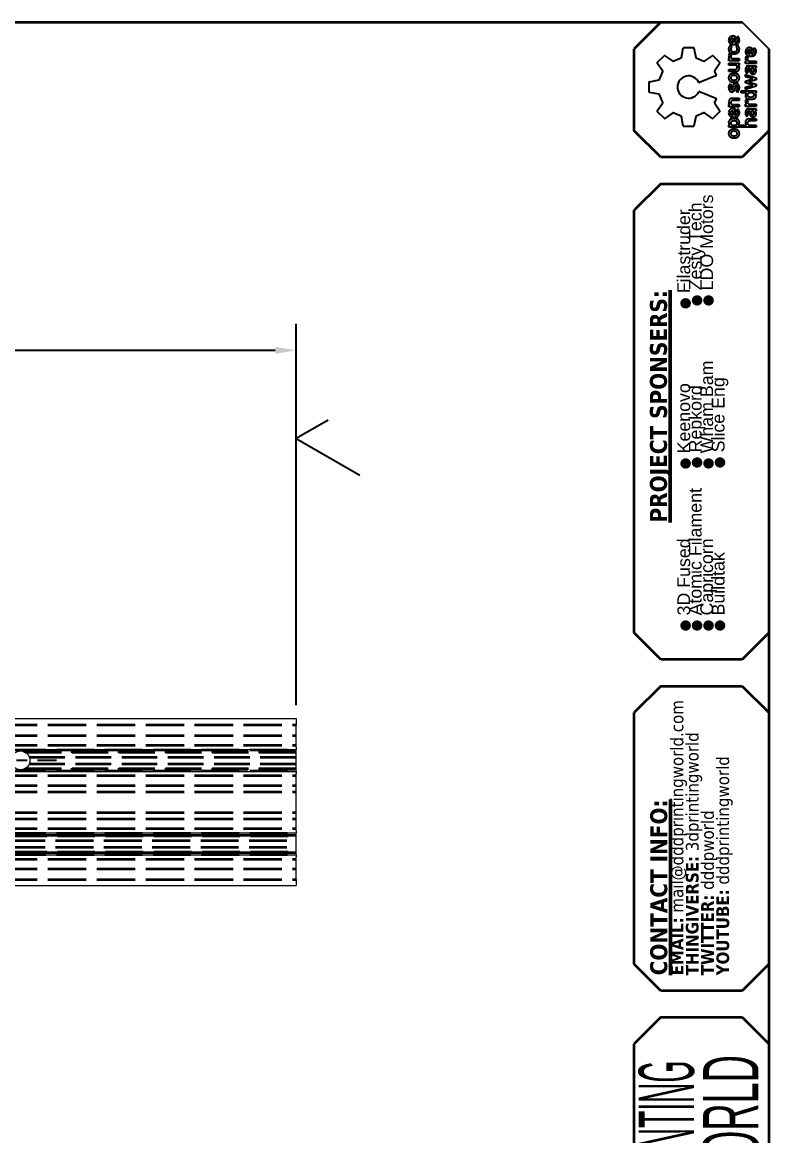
# Model space of a CAD drawing. Header units: inches. Extents: x 1 to 33.8, y 0.5 to 21.5.
# Drawn here: x 26.71 to 33.75, y 11 to 21.5 of the extents above; entities that cross this region are included whole.
import ezdxf

# ---------------------------------------------------------------- set-up
doc = ezdxf.new("R2010")
doc.units = ezdxf.units.IN
doc.header["$LTSCALE"] = 2
doc.header["$MEASUREMENT"] = 0
doc.linetypes.add('CHAIN', pattern=[0.7087, 0.4724, -0.0591, 0.1181, -0.0591])
doc.linetypes.add('DASHED', pattern=[0.2067, 0.1654, -0.0413])
doc.layers.get('0').update_dxf_attribs({"lineweight": 25})
for name, color, linetype, lineweight in [('Border (ANSI)', 7, 'Continuous', 50), ('Center Mark (ANSI)', 7, 'Continuous', 25), ('Dimension (ANSI)', 7, 'Continuous', 25), ('Sketch Geometry (ANSI)', 7, 'Continuous', 25), ('Symbol (ANSI)', 7, 'Continuous', 25), ('TITLE', 7, 'Continuous', 35), ('Title (ANSI)', 7, 'Continuous', 50), ('Visible (ANSI)', 7, 'Continuous', 18)]:
    doc.layers.add(name, color=color, linetype=linetype, lineweight=lineweight)
doc.layers.add('Hidden (ANSI)', color=9, linetype='DASHED', lineweight=35, true_color=0x808080)
doc.styles.add('Note Text (ANSI)', font='tahoma.ttf')
doc.styles.add('Text Style133', font='tahoma.ttf', dxfattribs={"width": 0.9})
doc.styles.add('Text Style260', font='tahomabd.ttf', dxfattribs={"width": 0.9})
doc.styles.add('Text Style71', font='tahoma.ttf')
doc.dimstyles.new('Default - mm [in] (ANSI)', dxfattribs={"dimscale": 2, "dimtxt": 0.1, "dimasz": 0.098425, "dimexe": 0.125, "dimexo": 0.063, "dimgap": 0.031496, "dimtad": 0, "dimtoh": 1, "dimlfac": 25.4, "dimrnd": 1e-08, "dimzin": 4, "dimdsep": 46, "dimtxsty": 'Note Text (ANSI)', "dimcen": 0.09, "dimdle": 0.393701, "dimclrd": 256, "dimclre": 256, "dimclrt": 256, "dimadec": 1, "dimazin": 1, "dimtfac": 1.2, "dimtofl": 0, "dimtmove": 0, "dimatfit": 3, "dimfxl": 0, "dimtolj": 1, "dimtzin": 4, "dimlwd": -1, "dimlwe": -1, "dimarcsym": 0})

# ---------------------------------------------------------------- blocks, each defined once
blk = doc.blocks.new('Borders B-Size')
at = {"layer": 'Border (ANSI)', "lineweight": 25}
blk.add_line((16.875, 10.625), (16.75, 10.75), dxfattribs=at)
at = {"layer": 'TITLE'}
for p, q in [((0.625, 10.75), (16.75, 10.75)), ((16.875, 10.625), (16.875, 0.375))]:
    blk.add_line(p, q, dxfattribs=at)
blk = doc.blocks.new('Title Blocks 3DPW')
at = {"layer": 'Sketch Geometry (ANSI)', "color": 7, "linetype": 'Continuous', "lineweight": 25}
for p, q in [((16.4616, 10.7218), (16.4698, 10.7218)), ((16.4616, 10.6909), (16.4616, 10.7118)), ((16.4698, 10.7218), (16.4698, 10.6909)), ((16.4772, 10.7136), (16.4834, 10.7208)), ((16.2183, 10.6206), (16.2269, 10.6652)), ((16.2293, 10.6671), (16.2747, 10.6671)), ((16.2771, 10.6652), (16.2857, 10.6206)), ((16.4492, 10.6779), (16.4558, 10.6706)), ((16.4762, 10.6706), (16.4828, 10.6779)), ((16.5406, 10.6674), (16.5488, 10.6674)), ((16.5488, 10.6674), (16.5488, 10.6365)), ((16.5562, 10.6592), (16.5624, 10.6665)), ((16.1045, 10.5966), (16.1366, 10.6287)), ((16.1397, 10.629), (16.1773, 10.6036)), ((16.1795, 10.6033), (16.2169, 10.6188)), ((16.2871, 10.6188), (16.3245, 10.6033)), ((16.3267, 10.6036), (16.3644, 10.629)), ((16.3674, 10.6287), (16.3995, 10.5966)), ((16.4412, 10.6051), (16.4412, 10.6151)), ((16.4412, 10.6151), (16.4465, 10.6151)), ((16.4908, 10.6051), (16.4412, 10.6051)), ((16.4444, 10.6385), (16.453, 10.6313)), ((16.4465, 10.6151), (16.4465, 10.6152)), ((16.461, 10.6151), (16.4908, 10.6151)), ((16.4908, 10.6151), (16.4908, 10.6051)), ((16.5234, 10.6259), (16.5321, 10.6187)), ((16.5406, 10.6365), (16.5406, 10.6575)), ((16.1297, 10.5559), (16.1042, 10.5935)), ((16.1144, 10.5163), (16.1299, 10.5537)), ((16.3742, 10.5537), (16.3812, 10.5366)), ((16.3998, 10.5935), (16.3744, 10.5559)), ((16.4412, 10.5937), (16.4908, 10.5937)), ((16.4412, 10.5838), (16.4412, 10.5937)), ((16.4708, 10.5838), (16.4412, 10.5838)), ((16.4412, 10.5541), (16.4412, 10.5641)), ((16.4412, 10.5641), (16.4708, 10.5641)), ((16.4742, 10.5541), (16.4412, 10.5541)), ((16.4856, 10.5838), (16.4856, 10.5836)), ((16.4908, 10.5838), (16.4856, 10.5838)), ((16.4908, 10.5937), (16.4908, 10.5838)), ((16.5202, 10.5924), (16.5202, 10.6024)), ((16.5202, 10.6024), (16.5255, 10.6024)), ((16.5698, 10.5924), (16.5202, 10.5924)), ((16.5255, 10.6024), (16.5255, 10.6026)), ((16.5407, 10.571), (16.5354, 10.571)), ((16.536, 10.5807), (16.57, 10.5807)), ((16.54, 10.6024), (16.5698, 10.6024)), ((16.5407, 10.5576), (16.5407, 10.571)), ((16.5489, 10.571), (16.5489, 10.5594)), ((16.5526, 10.571), (16.5489, 10.571)), ((16.57, 10.571), (16.5656, 10.571)), ((16.5656, 10.571), (16.5656, 10.5708)), ((16.5698, 10.6024), (16.5698, 10.5924)), ((16.57, 10.5807), (16.57, 10.571)), ((16.0661, 10.4585), (16.0661, 10.5039)), ((16.0681, 10.5063), (16.1126, 10.5149)), ((16.3799, 10.5334), (16.3028, 10.5019)), ((16.5202, 10.5294), (16.5202, 10.54)), ((16.5202, 10.54), (16.5698, 10.5241)), ((16.555, 10.5199), (16.5202, 10.5294)), ((16.5202, 10.5085), (16.555, 10.5197)), ((16.5202, 10.5012), (16.5202, 10.5085)), ((16.555, 10.49), (16.5202, 10.5012)), ((16.5329, 10.552), (16.5269, 10.5443)), ((16.5698, 10.5153), (16.5351, 10.5049)), ((16.5351, 10.5049), (16.5351, 10.5047)), ((16.5351, 10.5047), (16.5698, 10.4944)), ((16.555, 10.5197), (16.555, 10.5199)), ((16.5698, 10.5241), (16.5698, 10.5153)), ((16.1126, 10.4475), (16.0681, 10.4561)), ((16.3028, 10.4605), (16.3799, 10.429)), ((16.4473, 10.4967), (16.4546, 10.4906)), ((16.4607, 10.4753), (16.4613, 10.4835)), ((16.4708, 10.4819), (16.47, 10.4731)), ((16.4826, 10.4555), (16.4756, 10.4625)), ((16.5001, 10.4637), (16.5698, 10.4637)), ((16.5001, 10.4537), (16.5001, 10.4637)), ((16.5255, 10.4537), (16.5001, 10.4537)), ((16.5202, 10.4803), (16.555, 10.4898)), ((16.5698, 10.4856), (16.5202, 10.4697)), ((16.5202, 10.4697), (16.5202, 10.4803)), ((16.555, 10.4898), (16.555, 10.49)), ((16.5698, 10.4537), (16.5647, 10.4537)), ((16.5698, 10.4944), (16.5698, 10.4856)), ((16.5698, 10.4637), (16.5698, 10.4537)), ((16.1042, 10.3689), (16.1297, 10.4065)), ((16.1299, 10.4087), (16.1144, 10.4461)), ((16.3812, 10.4258), (16.3742, 10.4087)), ((16.3744, 10.4065), (16.3998, 10.3689)), ((16.4412, 10.3882), (16.4412, 10.3982)), ((16.4412, 10.3982), (16.4465, 10.3982)), ((16.4465, 10.3982), (16.4465, 10.3984)), ((16.4578, 10.4279), (16.4908, 10.4279)), ((16.4908, 10.4179), (16.4613, 10.4179)), ((16.4613, 10.3982), (16.4908, 10.3982)), ((16.4908, 10.4279), (16.4908, 10.4179)), ((16.4908, 10.3982), (16.4908, 10.3882)), ((16.5202, 10.3999), (16.5255, 10.3999)), ((16.5202, 10.3899), (16.5202, 10.3999)), ((16.5234, 10.4234), (16.5321, 10.4162)), ((16.5255, 10.3999), (16.5255, 10.4001)), ((16.54, 10.3999), (16.5698, 10.3999)), ((16.5698, 10.3999), (16.5698, 10.3899)), ((16.1366, 10.3337), (16.1045, 10.3658)), ((16.1773, 10.3588), (16.1397, 10.3334)), ((16.2169, 10.3436), (16.1795, 10.3591)), ((16.3245, 10.3591), (16.2871, 10.3436)), ((16.3644, 10.3334), (16.3267, 10.3588)), ((16.3995, 10.3658), (16.3674, 10.3337)), ((16.4908, 10.3882), (16.4412, 10.3882)), ((16.4616, 10.3795), (16.4698, 10.3795)), ((16.4616, 10.3486), (16.4616, 10.3695)), ((16.4698, 10.3795), (16.4698, 10.3486)), ((16.4772, 10.3713), (16.4834, 10.3785)), ((16.5698, 10.3899), (16.5202, 10.3899)), ((16.5329, 10.3496), (16.5269, 10.342)), ((16.5407, 10.3687), (16.5354, 10.3687)), ((16.536, 10.3784), (16.57, 10.3784)), ((16.5407, 10.3552), (16.5407, 10.3687)), ((16.5526, 10.3687), (16.5489, 10.3687)), ((16.5489, 10.3687), (16.5489, 10.3571)), ((16.57, 10.3687), (16.5656, 10.3687)), ((16.5656, 10.3687), (16.5656, 10.3685)), ((16.57, 10.3784), (16.57, 10.3687)), ((16.2269, 10.2972), (16.2183, 10.3418)), ((16.2747, 10.2953), (16.2293, 10.2953)), ((16.2857, 10.3418), (16.2771, 10.2972)), ((16.4412, 10.3014), (16.4464, 10.3014)), ((16.4412, 10.2915), (16.4412, 10.3014)), ((16.5698, 10.2915), (16.4412, 10.2915)), ((16.4856, 10.3014), (16.5255, 10.3014)), ((16.5255, 10.3014), (16.5255, 10.3016)), ((16.5368, 10.3311), (16.5698, 10.3311)), ((16.5698, 10.3211), (16.5403, 10.3211)), ((16.5403, 10.3014), (16.5698, 10.3014)), ((16.5698, 10.3311), (16.5698, 10.3211)), ((16.5698, 10.3014), (16.5698, 10.2915))]:
    blk.add_line(p, q, dxfattribs=at)
for centre, radius, start, end in [((16.4618, 10.701), 0.0213, 136.7102, 158.0092), ((16.4597, 10.7034), 0.0182, 111.7779, 137.4746), ((16.4612, 10.6988), 0.023, 89.0946, 111.0393), ((16.46, 10.7015), 0.01, 109.5273, 134.1096), ((16.462, 10.6956), 0.0162, 91.4412, 109.2716), ((16.4658, 10.7017), 0.0165, 24.3566, 46.1533), ((16.4679, 10.7025), 0.0239, 36.8087, 49.738), ((16.4715, 10.7053), 0.0194, 21.827, 36.6952), ((16.4656, 10.7029), 0.0258, 359.8341, 21.7329), ((16.2293, 10.6647), 0.0024, 90, 169.0803), ((16.2747, 10.6647), 0.0024, 10.9197, 90), ((16.4612, 10.7015), 0.0206, 158.6156, 180.4214), ((16.4595, 10.7014), 0.0189, 180.0752, 202.08), ((16.4634, 10.6602), 0.0228, 166.7455, 180.2911), ((16.4635, 10.66), 0.0229, 179.7374, 200.702), ((16.4601, 10.6609), 0.0195, 151.5208, 166.5968), ((16.4653, 10.7039), 0.0252, 202.4536, 220.6162), ((16.4674, 10.6571), 0.0277, 131.119, 151.6902), ((16.4572, 10.6968), 0.0144, 220.1865, 237.8028), ((16.46, 10.7013), 0.0198, 237.9469, 252.2159), ((16.4606, 10.7015), 0.0106, 158.3805, 180.6676), ((16.4608, 10.7012), 0.0108, 179.3101, 201.3683), ((16.4624, 10.6606), 0.0118, 152.8624, 180.4307), ((16.4658, 10.6602), 0.0152, 178.8234, 200.5846), ((16.4598, 10.7017), 0.00974, 134.1212, 157.6707), ((16.4598, 10.7009), 0.00975, 202.0724, 225.7342), ((16.4648, 10.659), 0.0147, 128.0999, 151.8937), ((16.4598, 10.701), 0.00984, 225.7564, 250.8078), ((16.4634, 10.7121), 0.031, 252.1466, 262.7094), ((16.4618, 10.7067), 0.0159, 251.0898, 269.2867), ((16.4659, 10.7311), 0.0502, 262.6412, 270.3003), ((16.4665, 10.7313), 0.0504, 269.6643, 277.6529), ((16.4701, 10.7066), 0.0157, 268.884, 288.7433), ((16.4693, 10.7105), 0.0295, 277.5251, 288.9593), ((16.472, 10.7007), 0.00951, 289.1734, 317.0029), ((16.4674, 10.6591), 0.0145, 28.3187, 52.4701), ((16.4732, 10.6995), 0.0178, 288.8975, 304.9265), ((16.4708, 10.7017), 0.0111, 317.2371, 340.2603), ((16.4697, 10.6606), 0.0117, 359.5217, 27.3023), ((16.4662, 10.6602), 0.0153, 339.503, 1.1737), ((16.4678, 10.7028), 0.0143, 359.6571, 23.6584), ((16.4682, 10.7025), 0.0138, 340.7922, 0.7131), ((16.4648, 10.6573), 0.0274, 28.0894, 48.8938), ((16.476, 10.6953), 0.0127, 305.1397, 325.1693), ((16.4626, 10.7047), 0.0291, 324.945, 341.1171), ((16.4717, 10.6609), 0.0196, 13.2753, 28.2454), ((16.4683, 10.66), 0.0231, 339.4894, 0.2643), ((16.4678, 10.7029), 0.0236, 341.3784, 359.9589), ((16.4683, 10.6602), 0.023, 359.7114, 13.1327), ((16.5408, 10.6467), 0.0213, 136.7102, 158.0092), ((16.5387, 10.649), 0.0182, 111.7779, 137.4746), ((16.5402, 10.6444), 0.023, 89.0946, 111.0393), ((16.5448, 10.6473), 0.0165, 24.3566, 46.1533), ((16.5469, 10.6482), 0.0239, 36.8087, 49.738), ((16.5505, 10.6509), 0.0194, 21.827, 36.6952), ((16.5446, 10.6486), 0.0258, 359.8341, 21.7329), ((16.1383, 10.627), 0.0024, 55.9197, 135), ((16.216, 10.621), 0.0024, 292.5, 349.0803), ((16.2881, 10.621), 0.0024, 190.9197, 247.5), ((16.3657, 10.627), 0.0024, 45, 124.0803), ((16.4558, 10.6282), 0.0152, 159.5778, 180.0149), ((16.4582, 10.6279), 0.0176, 178.9719, 203.5952), ((16.4592, 10.6268), 0.0188, 141.4764, 159.2242), ((16.4655, 10.661), 0.0252, 201.1988, 220.8731), ((16.4556, 10.627), 0.0149, 204.6481, 232.1528), ((16.459, 10.6552), 0.0164, 220.4375, 236.522), ((16.4609, 10.6582), 0.02, 236.7023, 250.7747), ((16.4601, 10.6247), 0.00949, 159.277, 179.8107), ((16.4608, 10.6247), 0.0102, 179.9763, 220.6387), ((16.4633, 10.6234), 0.013, 142.3875, 159.0251), ((16.4609, 10.6584), 0.00999, 201.2857, 230.0935), ((16.4588, 10.6229), 0.00751, 219.9068, 250.2023), ((16.4637, 10.6662), 0.0285, 250.7799, 261.9072), ((16.4625, 10.6607), 0.0128, 231.1668, 255.607), ((16.4607, 10.6284), 0.0133, 250.6834, 271.2907), ((16.4656, 10.6729), 0.0254, 255.4692, 270.916), ((16.4658, 10.6808), 0.0432, 261.8581, 270.288), ((16.4665, 10.6727), 0.0251, 269.0807, 284.5943), ((16.4663, 10.6807), 0.0431, 269.7094, 278.149), ((16.4684, 10.6661), 0.0283, 278.0979, 289.2676), ((16.4696, 10.6607), 0.0127, 284.4639, 308.968), ((16.4712, 10.6584), 0.00999, 310.0482, 338.8155), ((16.4712, 10.658), 0.0198, 289.2722, 303.4371), ((16.4731, 10.655), 0.0162, 303.6202, 319.8366), ((16.4664, 10.6609), 0.0252, 319.4188, 339.0024), ((16.5402, 10.6472), 0.0206, 158.6156, 180.4214), ((16.5385, 10.647), 0.0189, 180.0752, 202.08), ((16.5349, 10.6155), 0.0152, 159.5778, 180.0149), ((16.5372, 10.6152), 0.0176, 178.9719, 203.5952), ((16.5382, 10.6142), 0.0188, 141.4764, 159.2242), ((16.5443, 10.6495), 0.0252, 202.4536, 220.6162), ((16.5346, 10.6144), 0.0149, 204.6481, 232.1528), ((16.5362, 10.6425), 0.0144, 220.1865, 237.8028), ((16.539, 10.647), 0.0198, 237.9469, 252.2159), ((16.5396, 10.6471), 0.0106, 158.3805, 180.6676), ((16.5398, 10.6469), 0.0108, 179.3101, 201.3683), ((16.5391, 10.612), 0.00949, 159.277, 179.8107), ((16.5398, 10.6121), 0.0102, 179.9763, 220.6387), ((16.5388, 10.6473), 0.00974, 134.1212, 157.6707), ((16.5388, 10.6466), 0.00975, 202.0724, 225.7342), ((16.5424, 10.6107), 0.013, 142.3875, 159.0251), ((16.539, 10.6471), 0.01, 109.5273, 134.1096), ((16.5389, 10.6467), 0.00984, 225.7564, 250.8078), ((16.5378, 10.6102), 0.00751, 219.9068, 250.2023), ((16.5424, 10.6577), 0.031, 252.1466, 262.7094), ((16.541, 10.6413), 0.0162, 91.4412, 109.2716), ((16.5408, 10.6524), 0.0159, 251.0898, 269.2867), ((16.5449, 10.6767), 0.0502, 262.6412, 270.3003), ((16.5455, 10.6769), 0.0504, 269.6643, 277.6529), ((16.5491, 10.6522), 0.0157, 268.884, 288.7433), ((16.5484, 10.6562), 0.0295, 277.5251, 288.9593), ((16.551, 10.6463), 0.00951, 289.1734, 317.0029), ((16.5522, 10.6451), 0.0178, 288.8975, 304.9265), ((16.5498, 10.6474), 0.0111, 317.2371, 340.2603), ((16.5468, 10.6484), 0.0143, 359.6571, 23.6584), ((16.5473, 10.6482), 0.0138, 340.7922, 0.7131), ((16.555, 10.641), 0.0127, 305.1397, 325.1693), ((16.5417, 10.6504), 0.0291, 324.945, 341.1171), ((16.5468, 10.6485), 0.0236, 341.3784, 359.9589), ((16.1062, 10.5949), 0.0024, 135, 214.0803), ((16.1277, 10.5546), 0.0024, 337.5, 34.0803), ((16.1786, 10.6056), 0.0024, 235.9197, 292.5), ((16.3254, 10.6056), 0.0024, 247.5, 304.0803), ((16.3764, 10.5546), 0.0024, 145.9197, 202.5), ((16.3978, 10.5949), 0.0024, 325.9197, 45), ((16.471, 10.5704), 0.0134, 71.385, 90.9677), ((16.471, 10.5775), 0.0134, 269.0323, 288.615), ((16.4743, 10.5765), 0.0224, 269.7023, 279.9213), ((16.4724, 10.5746), 0.00892, 45.1895, 70.9121), ((16.4724, 10.5732), 0.00892, 289.0879, 314.8105), ((16.4753, 10.5708), 0.0166, 279.962, 292.4556), ((16.4721, 10.5743), 0.00934, 22.0539, 45.4135), ((16.4721, 10.5735), 0.00927, 314.6514, 338.3479), ((16.4713, 10.5741), 0.0102, 359.3414, 21.3617), ((16.4709, 10.5739), 0.0106, 339.0331, 0.7121), ((16.4764, 10.5681), 0.0136, 292.4432, 321.0292), ((16.4764, 10.5718), 0.0149, 24.684, 52.0788), ((16.4713, 10.5726), 0.0205, 320.2119, 338.2027), ((16.474, 10.5711), 0.0174, 358.9844, 23.6352), ((16.4756, 10.5708), 0.0158, 338.5742, 359.9603), ((16.5528, 10.5613), 0.0332, 167.0415, 181.2351), ((16.5454, 10.56), 0.0258, 178.7012, 189.9766), ((16.5391, 10.5589), 0.0193, 190.0271, 203.6907), ((16.5402, 10.5643), 0.0202, 147.2271, 167.0184), ((16.5328, 10.5684), 0.0117, 112.4743, 144.7615), ((16.5347, 10.5639), 0.0166, 100.1137, 112.8405), ((16.5492, 10.5618), 0.0202, 169.4285, 181.8308), ((16.5525, 10.561), 0.0235, 179.6828, 187.3928), ((16.5429, 10.5597), 0.0138, 187.2721, 198.2655), ((16.5382, 10.5639), 0.00895, 148.4561, 169.8517), ((16.5363, 10.5582), 0.00706, 203.3549, 241.3732), ((16.5349, 10.5658), 0.00515, 116.8816, 147.884), ((16.5362, 10.556), 0.0247, 90.3995, 100.1685), ((16.5353, 10.5648), 0.00627, 88.2297, 115.3897), ((16.5397, 10.6158), 0.0133, 250.6834, 271.2907), ((16.5611, 10.5574), 0.0204, 179.6255, 199.0471), ((16.566, 10.5597), 0.0171, 180.933, 193.5365), ((16.557, 10.5575), 0.00783, 193.1706, 214.3989), ((16.5544, 10.5557), 0.0047, 214.9729, 244.8426), ((16.553, 10.5557), 0.0153, 74.1942, 91.5423), ((16.5554, 10.5646), 0.0061, 57.0085, 73.0083), ((16.5543, 10.5572), 0.00642, 297.7319, 320.938), ((16.5566, 10.5666), 0.00375, 34.725, 56.8553), ((16.5542, 10.5576), 0.00671, 318.7723, 345.945), ((16.5516, 10.564), 0.00939, 7.8643, 29.9368), ((16.5457, 10.5598), 0.0155, 345.5682, 1.0575), ((16.5327, 10.5609), 0.0285, 358.3489, 8.8432), ((16.5619, 10.5637), 0.00804, 21.5509, 62.1103), ((16.5555, 10.561), 0.015, 8.4169, 21.9976), ((16.5474, 10.559), 0.0232, 341.5932, 359.7033), ((16.5429, 10.5591), 0.0276, 359.5741, 8.5974), ((16.0685, 10.5039), 0.0024, 100.9197, 180), ((16.1122, 10.5172), 0.0024, 280.9197, 337.5), ((16.252, 10.4812), 0.0525, 24.715, 335.285), ((16.3019, 10.5042), 0.0024, 204.715, 292.2104), ((16.379, 10.5356), 0.0024, 292.2104, 22.5), ((16.465, 10.5248), 0.0244, 168.2144, 180.5339), ((16.4655, 10.5243), 0.0249, 179.4483, 191.6727), ((16.4557, 10.5268), 0.0149, 151.128, 168.2552), ((16.4555, 10.5223), 0.0147, 191.6011, 208.9631), ((16.4683, 10.5197), 0.0293, 143.2752, 150.8322), ((16.4679, 10.5293), 0.0289, 209.3127, 216.9367), ((16.4594, 10.5263), 0.0182, 132.9867, 143.3611), ((16.4591, 10.5227), 0.018, 216.8644, 227.3349), ((16.4598, 10.5257), 0.019, 107.687, 132.5622), ((16.4599, 10.5236), 0.0191, 227.4454, 252.1631), ((16.4619, 10.5248), 0.0113, 156.7961, 181.309), ((16.462, 10.5243), 0.0114, 178.6276, 203.1153), ((16.459, 10.5259), 0.00819, 125.2476, 155.6935), ((16.4587, 10.5231), 0.00794, 204.227, 235.4336), ((16.4612, 10.5194), 0.0254, 95.0018, 106.3525), ((16.4612, 10.5295), 0.0252, 253.5165, 264.9645), ((16.4617, 10.5218), 0.0131, 104.2741, 124.5232), ((16.4611, 10.526), 0.0117, 233.956, 256.716), ((16.4624, 10.5165), 0.0185, 93.1026, 102.5317), ((16.4624, 10.5341), 0.0199, 258.4264, 267.0683), ((16.4655, 10.4767), 0.0683, 89.618, 95.4752), ((16.4655, 10.5718), 0.0676, 264.4737, 270.3849), ((16.4657, 10.4696), 0.0654, 89.6931, 93.7356), ((16.4656, 10.583), 0.0689, 266.5187, 270.2847), ((16.4664, 10.4746), 0.0704, 84.6089, 90.3843), ((16.4663, 10.5867), 0.0726, 269.7183, 273.3918), ((16.4664, 10.5739), 0.0698, 269.6128, 275.4414), ((16.4664, 10.4701), 0.065, 86.2515, 90.3069), ((16.4696, 10.5165), 0.0184, 77.4572, 86.8799), ((16.4696, 10.5347), 0.0204, 272.8254, 281.4082), ((16.4709, 10.5193), 0.0255, 73.7043, 85.1103), ((16.4709, 10.5296), 0.0252, 274.9225, 286.4264), ((16.4706, 10.5223), 0.0126, 54.9173, 75.8092), ((16.4711, 10.5256), 0.0113, 283.0037, 306.5624), ((16.4731, 10.5259), 0.00819, 24.3059, 54.7518), ((16.4733, 10.5231), 0.00794, 304.567, 335.7736), ((16.4722, 10.5257), 0.019, 47.4378, 72.313), ((16.4721, 10.5236), 0.0191, 287.8369, 312.5546), ((16.4701, 10.5248), 0.0113, 358.6908, 23.2038), ((16.4701, 10.5243), 0.0114, 336.8848, 1.3726), ((16.4734, 10.5268), 0.0174, 36.6414, 47.5999), ((16.4736, 10.5222), 0.0171, 312.0784, 323.1326), ((16.4655, 10.5209), 0.0273, 28.6058, 36.7158), ((16.4658, 10.5281), 0.0269, 323.0721, 331.2511), ((16.4761, 10.5268), 0.0151, 11.4728, 28.3092), ((16.4762, 10.5222), 0.0149, 331.6012, 348.6685), ((16.4664, 10.5248), 0.0249, 359.4761, 11.5262), ((16.466, 10.5243), 0.0254, 348.5844, 0.5413), ((16.537, 10.5582), 0.0172, 203.9753, 233.6836), ((16.5536, 10.5549), 0.0125, 199.4391, 226.4104), ((16.5548, 10.5562), 0.0142, 226.4537, 249.0817), ((16.5553, 10.5579), 0.016, 249.6807, 270.6254), ((16.5547, 10.5567), 0.00571, 246.1753, 272.3934), ((16.555, 10.5561), 0.00507, 269.6403, 296.8172), ((16.5556, 10.5569), 0.015, 269.2541, 292.5307), ((16.5559, 10.5558), 0.0139, 293.364, 317.9112), ((16.5565, 10.5561), 0.0137, 315.534, 341.3573), ((16.0685, 10.4585), 0.0024, 180, 259.0803), ((16.1122, 10.4452), 0.0024, 22.5, 79.0803), ((16.3019, 10.4582), 0.0024, 67.7896, 155.285), ((16.4778, 10.4775), 0.0372, 170.9821, 180.3203), ((16.4662, 10.477), 0.0256, 179.4199, 195.8234), ((16.4656, 10.4794), 0.0249, 158.8127, 171.013), ((16.4599, 10.4753), 0.0191, 196.0778, 216.0294), ((16.4704, 10.4775), 0.0301, 140.1939, 158.6958), ((16.4545, 10.4712), 0.0123, 215.6509, 245.0354), ((16.4556, 10.4744), 0.0156, 246.1924, 271.215), ((16.4687, 10.4776), 0.0187, 158.5333, 180.971), ((16.4666, 10.477), 0.0166, 178.9383, 193.0384), ((16.4563, 10.4745), 0.00602, 192.2319, 220.0442), ((16.4821, 10.4717), 0.0333, 145.5378, 157.5274), ((16.4559, 10.4743), 0.00555, 221.4812, 271.4027), ((16.4562, 10.4738), 0.015, 268.9954, 291.1962), ((16.456, 10.4725), 0.00371, 270.0099, 295.0046), ((16.4554, 10.4737), 0.00505, 295.5378, 315.883), ((16.4554, 10.4734), 0.00488, 317.3054, 344.3118), ((16.4469, 10.4761), 0.0138, 343.4338, 356.8597), ((16.4857, 10.482), 0.0245, 167.8903, 176.353), ((16.4573, 10.4703), 0.0114, 291.973, 318.727), ((16.4781, 10.4836), 0.0167, 157.0156, 167.9301), ((16.473, 10.4859), 0.0111, 128.8604, 157.664), ((16.4543, 10.4731), 0.0155, 318.5177, 338.5597), ((16.4754, 10.4828), 0.0151, 108.2667, 128.4003), ((16.4509, 10.4743), 0.0191, 338.896, 356.2886), ((16.476, 10.4806), 0.0173, 89.5139, 107.8756), ((16.4828, 10.481), 0.012, 162.8585, 175.777), ((16.477, 10.4828), 0.00596, 142.4269, 163.1049), ((16.4753, 10.484), 0.00388, 114.3188, 141.8458), ((16.4756, 10.4833), 0.00467, 88.9745, 113.32), ((16.4758, 10.4825), 0.00542, 60.65, 91.2583), ((16.4599, 10.4782), 0.0222, 315.0911, 337.488), ((16.4764, 10.4843), 0.0136, 62.9044, 91.1221), ((16.4756, 10.4825), 0.00555, 28.7206, 58.8608), ((16.4706, 10.4796), 0.0112, 12.3644, 29.582), ((16.4598, 10.4779), 0.0223, 338.1664, 0.5271), ((16.4646, 10.4783), 0.0174, 359.481, 12.3413), ((16.4763, 10.4849), 0.0132, 32.5538, 61.4374), ((16.4586, 10.4783), 0.0331, 316.3686, 337.5526), ((16.4685, 10.4795), 0.0227, 14.9371, 33.4063), ((16.4606, 10.4772), 0.0308, 338.1654, 0.3787), ((16.4612, 10.4776), 0.0302, 359.4941, 14.7412), ((16.5343, 10.4411), 0.0147, 152.7802, 180.8008), ((16.5447, 10.4354), 0.0266, 136.3534, 152.0459), ((16.5379, 10.4454), 0.00821, 149.7115, 168.0249), ((16.5361, 10.4463), 0.00615, 104.1325, 149.0105), ((16.5449, 10.4157), 0.038, 89.9031, 105.6622), ((16.5451, 10.4151), 0.0386, 74.4582, 90.2119), ((16.5539, 10.4463), 0.00615, 30.9892, 75.8672), ((16.5521, 10.4454), 0.00821, 11.9751, 30.2885), ((16.553, 10.4406), 0.0176, 24.5877, 48.3328), ((16.5534, 10.441), 0.017, 359.4046, 23.7409), ((16.1277, 10.4078), 0.0024, 325.9197, 22.5), ((16.3764, 10.4078), 0.0024, 157.5, 214.0803), ((16.379, 10.4268), 0.0024, 337.5, 67.7896), ((16.456, 10.4113), 0.0154, 158.2225, 179.8934), ((16.4582, 10.411), 0.0176, 178.9719, 203.5952), ((16.4609, 10.4092), 0.0207, 140.0888, 157.8731), ((16.4556, 10.4102), 0.0149, 204.6481, 232.1528), ((16.4557, 10.4138), 0.0137, 112.561, 140.9722), ((16.4567, 10.4113), 0.0165, 100.0188, 112.5334), ((16.4607, 10.4082), 0.0101, 158.471, 180.6586), ((16.4611, 10.408), 0.0105, 179.2873, 201.1315), ((16.4599, 10.4084), 0.00934, 134.3341, 157.7662), ((16.4599, 10.4076), 0.00926, 201.8301, 225.6015), ((16.4597, 10.4087), 0.00903, 109.1911, 134.6199), ((16.4597, 10.4074), 0.00903, 225.3801, 250.8089), ((16.4577, 10.4057), 0.0222, 89.7153, 99.9955), ((16.461, 10.4046), 0.0133, 89.0567, 108.7023), ((16.461, 10.4115), 0.0133, 251.2977, 270.9433), ((16.5384, 10.4407), 0.0188, 179.5877, 192.684), ((16.5349, 10.413), 0.0152, 159.5778, 180.0149), ((16.5372, 10.4127), 0.0176, 178.9719, 203.5952), ((16.5336, 10.4397), 0.0139, 192.7813, 208.8071), ((16.5382, 10.4117), 0.0188, 141.4764, 159.2242), ((16.5346, 10.4119), 0.0149, 204.6481, 232.1528), ((16.5363, 10.441), 0.0169, 208.4235, 232.6562), ((16.535, 10.4391), 0.0146, 232.0537, 259.278), ((16.5439, 10.4441), 0.0143, 167.9371, 180.5991), ((16.5449, 10.4438), 0.0153, 179.423, 191.4217), ((16.5391, 10.4096), 0.00949, 159.277, 179.8107), ((16.5398, 10.4096), 0.0102, 179.9763, 220.6387), ((16.5383, 10.4424), 0.0086, 191.303, 208.9236), ((16.5424, 10.4083), 0.013, 142.3875, 159.0251), ((16.536, 10.4412), 0.00591, 209.2, 254.9234), ((16.5378, 10.4077), 0.00751, 219.9068, 250.2023), ((16.5388, 10.4615), 0.0373, 260.0189, 267.661), ((16.5446, 10.4714), 0.0374, 254.1988, 270.5209), ((16.5397, 10.4133), 0.0133, 250.6834, 271.2907), ((16.5443, 10.5646), 0.1405, 267.1072, 270.2502), ((16.5454, 10.472), 0.038, 269.3774, 285.6759), ((16.5456, 10.5682), 0.1441, 269.753, 272.8566), ((16.5512, 10.4624), 0.0382, 272.3094, 279.8564), ((16.5541, 10.4412), 0.00591, 285.0768, 330.8002), ((16.5552, 10.4388), 0.0142, 280.407, 308.2613), ((16.5517, 10.4424), 0.0086, 331.0764, 348.697), ((16.5462, 10.4441), 0.0143, 359.4001, 12.0621), ((16.5452, 10.4438), 0.0153, 348.5791, 0.5778), ((16.5543, 10.4405), 0.0162, 306.7888, 332.1312), ((16.5562, 10.4397), 0.0141, 331.8222, 347.5468), ((16.5511, 10.4407), 0.0193, 347.626, 0.403), ((16.1062, 10.3675), 0.0024, 145.9197, 225), ((16.1786, 10.3568), 0.0024, 67.5, 124.0803), ((16.216, 10.3414), 0.0024, 10.9197, 67.5), ((16.2881, 10.3414), 0.0024, 112.5, 169.0803), ((16.3254, 10.3568), 0.0024, 55.9197, 112.5), ((16.3978, 10.3675), 0.0024, 315, 34.0803), ((16.4612, 10.3592), 0.0206, 158.6154, 180.4212), ((16.4595, 10.3591), 0.0189, 180.0746, 202.0793), ((16.4618, 10.3587), 0.0213, 136.7131, 158.0121), ((16.4653, 10.3616), 0.0252, 202.4569, 220.6195), ((16.4572, 10.3545), 0.0144, 220.185, 237.8014), ((16.4597, 10.3611), 0.0182, 111.7771, 137.4737), ((16.4606, 10.3592), 0.0106, 158.382, 180.6691), ((16.4608, 10.3589), 0.0108, 179.3087, 201.3668), ((16.4598, 10.3594), 0.00974, 134.1117, 157.6612), ((16.4598, 10.3587), 0.00975, 202.0747, 225.7365), ((16.4612, 10.3565), 0.023, 89.0946, 111.0393), ((16.46, 10.3592), 0.01, 109.5307, 134.1129), ((16.4598, 10.3587), 0.00984, 225.7497, 250.8011), ((16.462, 10.3533), 0.0162, 91.4445, 109.2749), ((16.4618, 10.3644), 0.0159, 251.0898, 269.2867), ((16.4701, 10.3643), 0.0157, 268.8901, 288.7494), ((16.472, 10.3584), 0.00951, 289.1765, 317.006), ((16.4658, 10.3594), 0.0165, 24.3582, 46.1549), ((16.4732, 10.3572), 0.0178, 288.896, 304.9249), ((16.4708, 10.3594), 0.0111, 317.2381, 340.2613), ((16.4678, 10.3605), 0.0143, 359.6571, 23.6584), ((16.4682, 10.3602), 0.0138, 340.7928, 0.7136), ((16.476, 10.353), 0.0127, 305.1424, 325.172), ((16.4679, 10.3603), 0.0239, 36.8097, 49.7391), ((16.4626, 10.3625), 0.0291, 324.9445, 341.1166), ((16.4715, 10.363), 0.0194, 21.8245, 36.6928), ((16.4656, 10.3607), 0.0258, 359.8349, 21.7337), ((16.4678, 10.3606), 0.0236, 341.3786, 359.9591), ((16.5528, 10.359), 0.0332, 167.0415, 181.2351), ((16.5454, 10.3577), 0.0258, 178.7012, 189.9766), ((16.5391, 10.3566), 0.0193, 190.0271, 203.6907), ((16.5402, 10.3619), 0.0202, 147.2271, 167.0184), ((16.537, 10.3558), 0.0172, 203.9753, 233.6836), ((16.5328, 10.3661), 0.0117, 112.4743, 144.7615), ((16.5347, 10.3616), 0.0166, 100.1137, 112.8405), ((16.5492, 10.3594), 0.0202, 169.4285, 181.8308), ((16.5525, 10.3586), 0.0235, 179.6828, 187.3928), ((16.5429, 10.3574), 0.0138, 187.2721, 198.2655), ((16.5382, 10.3616), 0.00895, 148.4561, 169.8517), ((16.5363, 10.3558), 0.00706, 203.3549, 241.3732), ((16.5349, 10.3635), 0.00515, 116.8816, 147.884), ((16.5362, 10.3536), 0.0247, 90.3995, 100.1685), ((16.5353, 10.3624), 0.00627, 88.2297, 115.3897), ((16.5611, 10.3551), 0.0204, 179.6255, 199.0471), ((16.5536, 10.3526), 0.0125, 199.4391, 226.4104), ((16.5548, 10.3539), 0.0142, 226.4537, 249.0817), ((16.566, 10.3573), 0.0171, 180.933, 193.5365), ((16.557, 10.3551), 0.00783, 193.1706, 214.3989), ((16.5544, 10.3534), 0.0047, 214.9729, 244.8426), ((16.5547, 10.3544), 0.00571, 246.1753, 272.3934), ((16.553, 10.3534), 0.0153, 74.1942, 91.5423), ((16.555, 10.3537), 0.00507, 269.6403, 296.8172), ((16.5554, 10.3623), 0.0061, 57.0085, 73.0083), ((16.5543, 10.3549), 0.00642, 297.7319, 320.938), ((16.5566, 10.3643), 0.00375, 34.725, 56.8553), ((16.5542, 10.3553), 0.00671, 318.7723, 345.945), ((16.5516, 10.3617), 0.00939, 7.8643, 29.9368), ((16.5457, 10.3575), 0.0155, 345.5682, 1.0575), ((16.5327, 10.3586), 0.0285, 358.3489, 8.8432), ((16.5559, 10.3535), 0.0139, 293.364, 317.9112), ((16.5619, 10.3614), 0.00804, 21.5509, 62.1103), ((16.5565, 10.3537), 0.0137, 315.534, 341.3573), ((16.5555, 10.3587), 0.015, 8.4169, 21.9976), ((16.5474, 10.3567), 0.0232, 341.5932, 359.7033), ((16.5429, 10.3568), 0.0276, 359.5741, 8.5974), ((16.1383, 10.3354), 0.0024, 225, 304.0803), ((16.2293, 10.2977), 0.0024, 190.9197, 270), ((16.2747, 10.2977), 0.0024, 270, 349.0803), ((16.3657, 10.3354), 0.0024, 235.9197, 315), ((16.4591, 10.3144), 0.0185, 167.2154, 180.4068), ((16.4575, 10.3141), 0.0169, 179.3865, 203.8978), ((16.4546, 10.3154), 0.0139, 151.0876, 167.1072), ((16.4579, 10.3146), 0.0175, 204.7674, 228.699), ((16.458, 10.3136), 0.0177, 128.1432, 151.3746), ((16.4562, 10.3156), 0.0151, 101.05, 127.2642), ((16.46, 10.3591), 0.0198, 237.936, 252.205), ((16.4657, 10.3114), 0.0151, 168.4606, 180.5794), ((16.4651, 10.3111), 0.0145, 179.3996, 191.9589), ((16.4592, 10.3127), 0.00852, 150.8277, 168.5756), ((16.459, 10.3098), 0.00828, 191.8648, 210.1358), ((16.457, 10.314), 0.00595, 104.9122, 150.4825), ((16.4571, 10.3088), 0.00609, 210.7699, 256.0784), ((16.4598, 10.2946), 0.0363, 92.378, 100.2734), ((16.4634, 10.3698), 0.031, 252.1581, 262.7209), ((16.4657, 10.2832), 0.0379, 89.4769, 105.6873), ((16.4659, 10.3405), 0.039, 254.6714, 270.1808), ((16.4654, 10.1921), 0.139, 89.7431, 92.9567), ((16.4659, 10.3888), 0.0502, 262.6312, 270.2902), ((16.4667, 10.1935), 0.1376, 87.0287, 90.2556), ((16.4664, 10.2835), 0.0376, 74.2355, 90.5513), ((16.4662, 10.3401), 0.0387, 269.8182, 285.3958), ((16.4665, 10.389), 0.0504, 269.6667, 277.6553), ((16.4693, 10.3682), 0.0295, 277.5321, 288.9663), ((16.4723, 10.2943), 0.0366, 79.7587, 87.59), ((16.475, 10.3087), 0.00607, 284.0186, 329.384), ((16.4751, 10.314), 0.00592, 29.2825, 74.9301), ((16.476, 10.3159), 0.0147, 52.3774, 79.1507), ((16.4728, 10.3127), 0.00856, 11.3396, 28.9927), ((16.473, 10.3098), 0.0083, 329.9825, 348.1921), ((16.4669, 10.3111), 0.0146, 348.0958, 0.5991), ((16.4663, 10.3114), 0.0152, 359.4224, 11.4572), ((16.4747, 10.3141), 0.0169, 28.0707, 52.4117), ((16.4682, 10.3185), 0.0244, 315.4674, 332.5713), ((16.4772, 10.3155), 0.0141, 12.5621, 28.2816), ((16.4763, 10.314), 0.0151, 333.6307, 0.9321), ((16.4724, 10.3144), 0.019, 359.6023, 12.4723), ((16.535, 10.3145), 0.0154, 158.2225, 179.8934), ((16.5372, 10.3142), 0.0176, 178.9719, 203.5952), ((16.5399, 10.3124), 0.0207, 140.0888, 157.8731), ((16.5346, 10.3134), 0.0149, 204.6481, 232.1528), ((16.5347, 10.3171), 0.0137, 112.561, 140.9722), ((16.5357, 10.3145), 0.0165, 100.0188, 112.5334), ((16.5397, 10.3115), 0.0101, 158.471, 180.6586), ((16.5401, 10.3112), 0.0105, 179.2873, 201.1315), ((16.5389, 10.3116), 0.00934, 134.3341, 157.7662), ((16.5389, 10.3109), 0.00926, 201.8301, 225.6015), ((16.5388, 10.3119), 0.00903, 109.1911, 134.6199), ((16.5388, 10.3107), 0.00903, 225.3801, 250.8089), ((16.5367, 10.3089), 0.0222, 89.7153, 99.9955), ((16.54, 10.3078), 0.0133, 89.0567, 108.7023), ((16.54, 10.3147), 0.0133, 251.2977, 270.9433), ((16.5553, 10.3555), 0.016, 249.6807, 270.6254), ((16.5556, 10.3546), 0.015, 269.2541, 292.5307), ((16.465, 10.2621), 0.0244, 168.2141, 180.5336), ((16.4655, 10.2616), 0.0249, 179.447, 191.6715), ((16.4557, 10.264), 0.0149, 151.128, 168.2552), ((16.4555, 10.2596), 0.0147, 191.6017, 208.9638), ((16.4683, 10.2569), 0.0293, 143.2752, 150.8322), ((16.4679, 10.2666), 0.0289, 209.3202, 216.9443), ((16.4594, 10.2636), 0.0182, 132.9833, 143.3577), ((16.4591, 10.26), 0.018, 216.8608, 227.3313), ((16.4598, 10.2629), 0.019, 107.6861, 132.5614), ((16.4599, 10.2609), 0.0191, 227.4483, 252.166), ((16.4619, 10.2621), 0.0113, 156.7957, 181.3087), ((16.462, 10.2616), 0.0114, 178.6263, 203.114), ((16.459, 10.2632), 0.00819, 125.2451, 155.691), ((16.4587, 10.2604), 0.00794, 204.222, 235.4285), ((16.4612, 10.2567), 0.0254, 94.9985, 106.3492), ((16.4612, 10.2668), 0.0252, 253.5055, 264.9534), ((16.4617, 10.2591), 0.0131, 104.2724, 124.5216), ((16.4611, 10.2633), 0.0117, 233.9643, 256.7243), ((16.4624, 10.2538), 0.0185, 93.1081, 102.5372), ((16.4624, 10.2714), 0.0199, 258.432, 267.0738), ((16.4655, 10.214), 0.0683, 89.6168, 95.474), ((16.4655, 10.309), 0.0676, 264.4751, 270.3862), ((16.4657, 10.2069), 0.0654, 89.6894, 93.732), ((16.4656, 10.3203), 0.0689, 266.5206, 270.2865), ((16.4664, 10.2119), 0.0704, 84.6101, 90.3855), ((16.4663, 10.324), 0.0726, 269.7165, 273.39), ((16.4664, 10.3112), 0.0698, 269.6115, 275.4401), ((16.4664, 10.2074), 0.065, 86.2552, 90.3106), ((16.4696, 10.2538), 0.0184, 77.4517, 86.8744), ((16.4696, 10.2719), 0.0204, 272.82, 281.4028), ((16.4709, 10.2566), 0.0255, 73.7076, 85.1136), ((16.4709, 10.2669), 0.0252, 274.9335, 286.4373), ((16.4706, 10.2596), 0.0126, 54.9189, 75.8109), ((16.4711, 10.2629), 0.0113, 282.9954, 306.5541), ((16.4731, 10.2632), 0.00819, 24.3084, 54.7543), ((16.4733, 10.2604), 0.00794, 304.5721, 335.7786), ((16.4722, 10.2629), 0.019, 47.4386, 72.3139), ((16.4721, 10.2609), 0.0191, 287.834, 312.5517), ((16.4701, 10.2621), 0.0113, 358.6911, 23.2041), ((16.47, 10.2616), 0.0114, 336.8861, 1.3739), ((16.4734, 10.2641), 0.0174, 36.6448, 47.6033), ((16.4736, 10.2595), 0.0171, 312.082, 323.1362), ((16.4655, 10.2582), 0.0273, 28.6058, 36.7158), ((16.4658, 10.2654), 0.0269, 323.0646, 331.2436), ((16.4761, 10.2641), 0.0151, 11.4728, 28.3092), ((16.4762, 10.2595), 0.0149, 331.6006, 348.6678), ((16.4664, 10.2621), 0.0249, 359.4764, 11.5265), ((16.4659, 10.2616), 0.0254, 348.5856, 0.5425)]:
    blk.add_arc(centre, radius, start, end, dxfattribs=at)
at = {"layer": 'TITLE'}
for p, q in [((16.1206, 10.7865), (15.9956, 10.6615)), ((16.1206, 10.7865), (16.5046, 10.7865)), ((15.9956, 10.2749), (15.9956, 10.6615)), ((16.1206, 10.1499), (15.9956, 10.2749)), ((16.6296, 10.2749), (16.5046, 10.1499)), ((16.5046, 10.1499), (16.1206, 10.1499)), ((16.1206, 10.0249), (15.9956, 9.8999)), ((16.1206, 10.0249), (16.5046, 10.0249)), ((16.5046, 10.0249), (16.6296, 9.8999)), ((15.9956, 7.9069), (15.9956, 9.8999)), ((16.1206, 7.7819), (15.9956, 7.9069)), ((16.6296, 7.9069), (16.5046, 7.7819)), ((16.5046, 7.7819), (16.1206, 7.7819)), ((16.1206, 7.6569), (15.9956, 7.5319)), ((16.1206, 7.6569), (16.5046, 7.6569)), ((16.5046, 7.6569), (16.6296, 7.5319)), ((15.9956, 6.3449), (15.9956, 7.5319)), ((16.1206, 6.2199), (15.9956, 6.3449)), ((16.6296, 6.3449), (16.5046, 6.2199)), ((16.5046, 6.2199), (16.1206, 6.2199)), ((16.1206, 6.0949), (15.9956, 5.9699)), ((16.1206, 6.0949), (16.5046, 6.0949)), ((16.5046, 6.0949), (16.6296, 5.9699)), ((15.9956, 3.974), (15.9956, 5.9699))]:
    blk.add_line(p, q, dxfattribs=at)
at = {"layer": 'TITLE', "color": 7, "style": 'Text Style133', "width": 0.9}
blk.add_attdef('PART_NUMBER_001', (16.5669, 3.0733), '', height=0.1, rotation=90, dxfattribs=at)
at = {"layer": 'TITLE', "color": 7, "style": 'Text Style71'}
blk.add_attdef('DESCRIPTION_001', (16.595, 0.3843), '', height=0.14, rotation=90, dxfattribs=at)
at = {"layer": 'Title (ANSI)', "char_height": 0.1, "width": 2.944852, "rotation": 90, "style": 'Note Text (ANSI)'}
for s, insert, attachment_point, line_spacing_factor in [('\\fSegoe UI Symbol|b0|i0;\\H0.0400;●\\fSegoe UI Symbol|b0|i0;\\H0.0600; \\fArial|b0|i0;\\H0.0600;3D Fused              \\fSegoe UI Symbol|b0|i0;\\H0.0400;●\\fSegoe UI Symbol|b0|i0;\\H0.0600; \\fArial|b0|i0;\\H0.0600;Keenovo               \\fSegoe UI Symbol|b0|i0;\\H0.0400;●\\fSegoe UI Symbol|b0|i0;\\H0.0600; \\fArial|b0|i0;\\H0.0600;Filastruder \\fSegoe UI Symbol|b0|i0;\\H0.0600;\\P\\fSegoe UI Symbol|b0|i0;\\H0.0400;●\\fSegoe UI Symbol|b0|i0;\\H0.0600; \\fArial|b0|i0;\\H0.0600;Atomic Filament    \\fSegoe UI Symbol|b0|i0;\\H0.0400;●\\fSegoe UI Symbol|b0|i0;\\H0.0600; \\fArial|b0|i0;\\H0.0600;Repkord                \\fSegoe UI Symbol|b0|i0;\\H0.0400;●\\fSegoe UI Symbol|b0|i0;\\H0.0600; \\fArial|b0|i0;\\H0.0600;Zesty Tech\\P\\fSegoe UI Symbol|b0|i0;\\H0.0400;●\\fSegoe UI Symbol|b0|i0;\\H0.0600; \\fArial|b0|i0;\\H0.0600;Capricorn              \\fSegoe UI Symbol|b0|i0;\\H0.0400;●\\fSegoe UI Symbol|b0|i0;\\H0.0600; \\fArial|b0|i0;\\H0.0600;Wham Bam           \\fSegoe UI Symbol|b0|i0;\\H0.0400;●\\fSegoe UI Symbol|b0|i0;\\H0.0600; \\fArial|b0|i0;\\H0.0600;LDO Motors\\P\\fSegoe UI Symbol|b0|i0;\\H0.0400;●\\fSegoe UI Symbol|b0|i0;\\H0.0600; \\fArial|b0|i0;\\H0.0600;Buildtak                 \\fSegoe UI Symbol|b0|i0;\\H0.0400;●\\fSegoe UI Symbol|b0|i0;\\H0.0600; \\fArial|b0|i0;\\H0.0600;Slice Eng\\P\\fArial|b0|i0;\\H0.0600;\\P\\fArial|b0|i0;\\H0.0600;\\P\\fArial|b0|i0;\\H0.0600;\\P\\fTahoma|b1|i0;\\H0.0850;\\P', (16.1992, 7.9148), 1, 0.54), ('\\fTahoma|b1|i0;\\H0.0800;\\LPROJECT SPONSERS:\\l\\fTahoma|b1|i0;\\H0.1000;\\L\\P\\l\\fArial|b0|i0;\\H0.0600;\\P\\fArial|b0|i0;\\H0.0600;\\P\\fArial|b0|i0;\\H0.0600;\\P\\fTahoma|b1|i0;\\H0.0850;\\P', (16.0698, 8.9758), 2, 0.54), ('{\\fTahoma|b1|i0|c0|p34;\\H0.8x;\\LCONTACT INFO:\\H1.25x;\\P\\H0.6x;\\lEMAIL:\\fTahoma|b0|i0|c0|p34; mail@dddprintingworld.com\\H1.4679x; \\H0.68124x;\\P\\fTahoma|b1|i0|c0|p34;THINGIVERSE:\\fTahoma|b0|i0|c0|p34; 3dprintingworld\\fTahoma|b1|i0|c0|p34;\\H1.27973x;\\L \\H1.30236x;\\P\\H0.6x;\\lTWITTER:\\fTahoma|b0|i0|c0|p34; dddpworld\\H1.27205x; \\H0.78613x;\\P\\fTahoma|b1|i0|c0|p34;YOUTUBE:\\fTahoma|b0|i0|c0|p34; dddprintingworld\\H1.27174x; }', (16.0711, 6.2929), 1, 0.719413)]:
    blk.add_mtext(s, dxfattribs=dict(at, insert=insert, attachment_point=attachment_point, line_spacing_factor=line_spacing_factor))
at = {"layer": 'Title (ANSI)', "color": 156, "true_color": 0x07467a, "char_height": 0.261, "attachment_point": 1, "rotation": 90, "style": 'Note Text (ANSI)'}
for s, insert, width in [('\\fRavie|b0|i0;\\W0.38;\\H0.2610;PRINTING', (16.0164, 5.2566), 3.840913), ('\\fRavie|b0|i0;\\W0.51;\\H0.2610;WORLD', (16.3203, 5.2541), 2.760656)]:
    blk.add_mtext(s, dxfattribs=dict(at, insert=insert, width=width))
at = {"layer": 'Title (ANSI)', "color": 7, "style": 'Text Style260', "width": 0.9}
blk.add_attdef('CUSTOMER_001', (16.2392, 0.3972), '', height=0.17, rotation=90, dxfattribs=at)
blk = doc.blocks.new('*D18')
at = {"layer": 'Defpoints', "color": 0, "transparency": 16777216}
for p in [(29.295, 18.406), (9.413, 14.933), (29.295, 14.933)]:
    blk.add_point(p, dxfattribs=at)
at = {"layer": 'Dimension (ANSI)', "transparency": 16777216}
for p, q in [((9.413, 15.059), (9.413, 18.656)), ((29.295, 15.059), (29.295, 18.656)), ((9.61, 18.406), (17.027, 18.406)), ((29.098, 18.406), (21.332, 18.406))]:
    blk.add_line(p, q, dxfattribs=at)
for points in [[(9.61, 18.439), (9.61, 18.373), (9.413, 18.406)], [(29.098, 18.439), (29.098, 18.373), (29.295, 18.406)]]:
    blk.add_solid(points, dxfattribs=at)
at = {"layer": 'Dimension (ANSI)', "transparency": 16777216, "insert": (17.09, 18.563), "char_height": 0.2, "attachment_point": 1, "style": 'Note Text (ANSI)'}
blk.add_mtext('\\A1;505.000{\\H0.24;±.200} {\\o\\l\\H0.24;[}19.882 in{\\H0.24;±.0 in}{\\o\\l\\H0.24;]}', dxfattribs=at)
blk = doc.blocks.new('Surface Texture Identifier6')
at = {"layer": 'Symbol (ANSI)'}
for p, q in [((14.7981, 8.874), (14.6481, 8.7874)), ((14.6481, 8.7874), (14.9481, 8.6142))]:
    blk.add_line(p, q, dxfattribs=at)

msp = doc.modelspace()

# ---------------------------------------------------------------- linework, layer by layer
at = {"layer": 'Center Mark (ANSI)', "linetype": 'CHAIN', "ltscale": 0.187991}
msp.add_line((27.035493, 14.539528), (26.358328, 14.539528), dxfattribs=at)
at = {"layer": 'Hidden (ANSI)', "ltscale": 1.093036}
for p, q in [((9.413446, 14.874173), (29.295336, 14.874173)), ((9.413446, 14.775551), (29.295336, 14.775551)), ((9.413446, 14.683425), (29.295336, 14.683425)), ((9.413446, 14.39563), (29.295336, 14.39563)), ((9.413446, 14.303504), (29.295336, 14.303504)), ((9.413446, 14.244449), (29.295336, 14.244449)), ((9.413446, 14.047205), (29.295336, 14.047205)), ((9.413446, 13.98815), (29.295336, 13.98815)), ((9.413446, 13.896024), (29.295336, 13.896024)), ((9.413446, 13.608229), (29.295336, 13.608229)), ((9.413446, 13.516103), (29.295336, 13.516103)), ((9.413446, 13.417481), (29.295336, 13.417481))]:
    msp.add_line(p, q, dxfattribs=at)
at = {"layer": 'Hidden (ANSI)', "ltscale": 1.074247}
for p, q in [((10.643407, 14.639331), (29.295336, 14.639331)), ((10.643407, 14.439724), (29.295336, 14.439724)), ((10.643407, 13.85193), (29.295336, 13.85193)), ((10.643407, 13.652323), (29.295336, 13.652323))]:
    msp.add_line(p, q, dxfattribs=at)
at = {"layer": 'Hidden (ANSI)', "ltscale": 1.034578}
for p, q in [((26.72917, 14.622028), (29.295336, 14.622028)), ((26.72917, 14.457028), (29.295336, 14.457028))]:
    msp.add_line(p, q, dxfattribs=at)
at = {"layer": 'Hidden (ANSI)', "ltscale": 1.029363}
for p, q in [((26.742105, 14.615714), (29.295336, 14.615714)), ((26.742105, 14.463341), (29.295336, 14.463341))]:
    msp.add_line(p, q, dxfattribs=at)
at = {"layer": 'Hidden (ANSI)', "ltscale": 1.014228}
for p, q in [((26.779645, 14.57118), (29.295336, 14.57118)), ((26.779645, 14.507875), (29.295336, 14.507875))]:
    msp.add_line(p, q, dxfattribs=at)
at = {"layer": 'Hidden (ANSI)', "ltscale": 1.075915}
for p, q in [((10.614439, 13.783779), (29.295336, 13.783779)), ((10.614439, 13.720474), (29.295336, 13.720474))]:
    msp.add_line(p, q, dxfattribs=at)
at = {"layer": 'Hidden (ANSI)', "ltscale": 1.072908}
for p, q in [((10.666646, 13.828313), (29.295336, 13.828313)), ((10.666646, 13.67594), (29.295336, 13.67594))]:
    msp.add_line(p, q, dxfattribs=at)
at = {"layer": 'Hidden (ANSI)', "ltscale": 1.098685}
for p, q in [((10.673288, 13.834626), (29.295336, 13.834626)), ((10.673288, 13.669626), (29.295336, 13.669626))]:
    msp.add_line(p, q, dxfattribs=at)
at = {"layer": 'Visible (ANSI)'}
for p, q in [((9.413446, 14.933229), (29.295336, 14.933229)), ((29.295336, 14.933229), (29.295336, 14.874173)), ((29.295336, 14.663071), (29.295336, 14.874173)), ((9.413446, 14.643071), (29.295336, 14.643071)), ((29.295336, 14.663071), (29.295336, 14.643071)), ((29.295336, 14.633383), (29.295336, 14.643071)), ((29.295336, 14.445673), (29.295336, 14.633383)), ((9.413446, 14.435984), (29.295336, 14.435984)), ((29.295336, 14.435984), (29.295336, 14.445673)), ((29.295336, 14.435984), (29.295336, 14.415984)), ((29.295336, 13.87567), (29.295336, 14.415984)), ((29.295336, 13.87567), (29.295336, 13.85567)), ((9.413446, 13.85567), (29.295336, 13.85567)), ((29.295336, 13.845981), (29.295336, 13.85567)), ((29.295336, 13.658271), (29.295336, 13.845981)), ((29.295336, 13.648583), (29.295336, 13.658271)), ((9.413446, 13.648583), (29.295336, 13.648583)), ((29.295336, 13.648583), (29.295336, 13.628583)), ((29.295336, 13.417481), (29.295336, 13.628583)), ((9.413446, 13.358425), (29.295336, 13.358425)), ((29.295336, 13.417481), (29.295336, 13.358425))]:
    msp.add_line(p, q, dxfattribs=at)
msp.add_circle((26.696911, 14.539528), 0.088583, dxfattribs=at)

# ---------------------------------------------------------------- block references
at = {"xscale": 2, "yscale": 2, "zscale": 2}
for name, p in [('Borders B-Size', (0, 0)), ('Title Blocks 3DPW', (0.490799, -0.073018))]:
    msp.add_blockref(name, p, dxfattribs=at)
at = {"layer": 'Symbol (ANSI)', "xscale": 2, "yscale": 2, "zscale": 2}
msp.add_blockref('Surface Texture Identifier6', (0, 0), dxfattribs=at)

# ---------------------------------------------------------------- dimensions: what is measured, and where the dimension line sits
at = {"layer": 'Dimension (ANSI)'}
dim = msp.add_linear_dim(base=(29.295336, 18.40601), p1=(9.413446, 14.933229), p2=(29.295336, 14.933229), angle=180, dimstyle='Default - mm [in] (ANSI)', override={"dimgap": 0.031496, "dimtoh": 0, "dimdec": 3, "dimlfac": 25.4, "dimtol": 1, "dimlim": 0, "dimtp": 0.2, "dimtm": 0.2, "dimtdec": 3, "dimatfit": 1}, dxfattribs=at)
dim.commit()
dim.dimension.update_dxf_attribs({"geometry": '*D18', "text_midpoint": (19.179536, 18.40601), "dimtype": 160})

doc.saveas('drawing.dxf')
